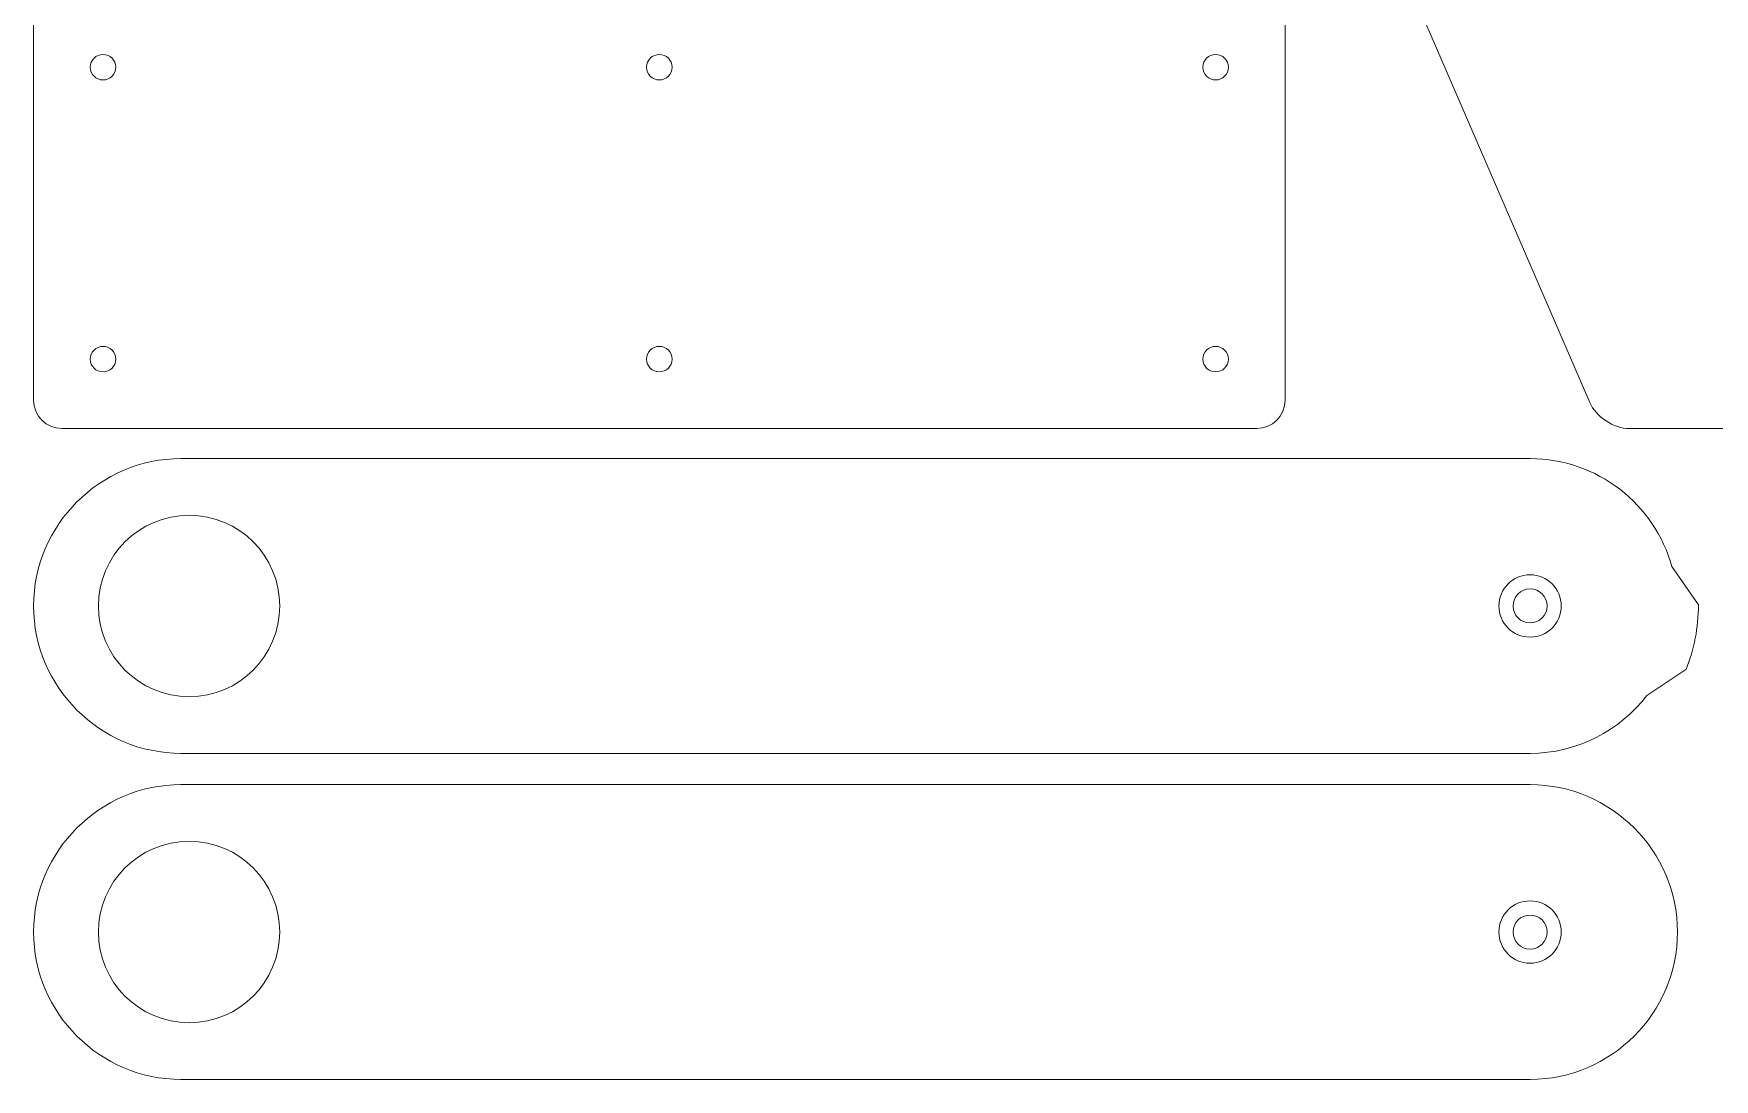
# Model space of a CAD drawing. Header units: inches. Extents: x -600 to 1443, y -822 to 226.
# Drawn here: x -544 to 297, y -818 to -295 of the extents above; entities that cross this region are included whole.
import ezdxf

# ---------------------------------------------------------------- set-up
doc = ezdxf.new("R2010")
doc.units = ezdxf.units.IN
doc.header["$MEASUREMENT"] = 0
doc.layers.add('Layer 1', color=7, linetype='Continuous')

msp = doc.modelspace()

# ---------------------------------------------------------------- linework, layer by layer
at = {"layer": 'Layer 1', "color": 18, "lineweight": 18, "true_color": 0x010101}
for points, knots in [([(76.2, -245.04), (76.2, -245.04), (-111.94, 190.06), (-111.94, 190.06), (-115.03, 197.21), (-123.94, 203.07), (-131.74, 203.07), (-131.74, 203.07), (-199.77, 203.07), (-199.77, 203.07), (-207.56, 203.07), (-213.94, 196.69), (-213.94, 188.9), (-213.94, 188.9), (-213.94, 188.89), (-213.94, 188.89), (-213.94, 188.89), (-213.94, 174.72), (-213.94, 174.72), (-213.94, 165.33), (-221.56, 157.71), (-230.95, 157.71), (-240.34, 157.71), (-247.96, 165.33), (-247.96, 174.72), (-247.96, 174.72), (-247.96, 188.89), (-247.96, 188.89), (-247.96, 188.89), (-247.96, 188.9), (-247.96, 188.9), (-247.96, 196.69), (-254.34, 203.07), (-262.13, 203.07), (-262.13, 203.07), (-330.16, 203.07), (-330.16, 203.07), (-337.96, 203.07), (-346.87, 197.22), (-349.97, 190.06), (-349.97, 190.06), (-538.37, -245.05), (-538.37, -245.05), (-541.46, -252.2), (-544, -264.43), (-544, -272.22), (-544, -272.22), (-544, -478.11), (-544, -478.11), (-544, -485.91), (-537.62, -492.29), (-529.82, -492.29), (-529.82, -492.29), (67.66, -492.29), (67.66, -492.29), (75.45, -492.29), (81.83, -485.91), (81.83, -478.11), (81.83, -478.11), (81.83, -272.22), (81.83, -272.22), (81.83, -264.43), (79.3, -252.2), (76.2, -245.04)], [0, 0, 0, 0, 1, 1, 1, 2, 2, 2, 3, 3, 3, 4, 4, 4, 5, 5, 5, 6, 6, 6, 7, 7, 7, 8, 8, 8, 9, 9, 9, 10, 10, 10, 11, 11, 11, 12, 12, 12, 13, 13, 13, 14, 14, 14, 15, 15, 15, 16, 16, 16, 17, 17, 17, 18, 18, 18, 19, 19, 19, 20, 20, 20, 21, 21, 21, 21]), ([(46.06, -44.18), (46.06, -44.18), (234.21, -479.28), (234.21, -479.28), (237.3, -486.43), (246.21, -492.29), (254.01, -492.29), (254.01, -492.29), (322.04, -492.29), (322.04, -492.29), (329.83, -492.29), (336.21, -485.91), (336.21, -478.11), (336.21, -478.11), (336.21, -478.11), (336.21, -478.11), (336.21, -478.11), (336.21, -463.94), (336.21, -463.94), (336.21, -454.55), (343.83, -446.93), (353.22, -446.93), (362.61, -446.93), (370.23, -454.55), (370.23, -463.94), (370.23, -463.94), (370.23, -478.11), (370.23, -478.11), (370.23, -478.11), (370.23, -478.11), (370.23, -478.11), (370.23, -485.91), (376.61, -492.29), (384.4, -492.29), (384.4, -492.29), (452.43, -492.29), (452.43, -492.29), (460.23, -492.29), (469.14, -486.43), (472.24, -479.28), (472.24, -479.28), (660.63, -44.17), (660.63, -44.17), (663.73, -37.02), (666.27, -24.79), (666.27, -17), (666.27, -17), (666.27, 188.9), (666.27, 188.9), (666.27, 196.69), (659.89, 203.07), (652.09, 203.07), (652.09, 203.07), (54.61, 203.07), (54.61, 203.07), (46.82, 203.07), (40.44, 196.69), (40.44, 188.9), (40.44, 188.9), (40.44, -17), (40.44, -17), (40.44, -24.79), (42.97, -37.02), (46.06, -44.18)], [0, 0, 0, 0, 1, 1, 1, 2, 2, 2, 3, 3, 3, 4, 4, 4, 5, 5, 5, 6, 6, 6, 7, 7, 7, 8, 8, 8, 9, 9, 9, 10, 10, 10, 11, 11, 11, 12, 12, 12, 13, 13, 13, 14, 14, 14, 15, 15, 15, 16, 16, 16, 17, 17, 17, 18, 18, 18, 19, 19, 19, 20, 20, 20, 21, 21, 21, 21]), ([(-544, -581.02), (-544, -621.55), (-510.83, -654.72), (-470.3, -654.72), (-470.3, -654.72), (204.35, -654.72), (204.35, -654.72), (228.1, -654.72), (249.3, -643.33), (262.8, -625.75), (262.8, -625.75), (262.8, -625.78), (262.8, -625.78), (262.8, -625.78), (282.32, -612.71), (282.32, -612.71), (282.32, -612.71), (282.34, -612.72), (282.34, -612.72), (286.39, -602.77), (288.59, -591.88), (288.52, -580.47), (288.52, -580.47), (275.33, -561.21), (275.33, -561.21), (275.33, -561.21), (275.32, -561.26), (275.32, -561.26), (266.62, -530.24), (238.04, -507.32), (204.35, -507.32), (204.35, -507.32), (-470.3, -507.32), (-470.3, -507.32), (-510.83, -507.32), (-544, -540.48), (-544, -581.02)], [0, 0, 0, 0, 1, 1, 1, 2, 2, 2, 3, 3, 3, 4, 4, 4, 5, 5, 5, 6, 6, 6, 7, 7, 7, 8, 8, 8, 9, 9, 9, 10, 10, 10, 11, 11, 11, 12, 12, 12, 12]), ([(-466.24, -535.66), (-441.19, -535.66), (-420.89, -555.97), (-420.89, -581.02), (-420.89, -606.07), (-441.19, -626.37), (-466.24, -626.37), (-491.29, -626.37), (-511.59, -606.07), (-511.59, -581.02), (-511.59, -555.97), (-491.29, -535.66), (-466.24, -535.66)], [0, 0, 0, 0, 1, 1, 1, 2, 2, 2, 3, 3, 3, 4, 4, 4, 4]), ([(204.35, -565.43), (212.96, -565.43), (219.94, -572.41), (219.94, -581.02), (219.94, -589.63), (212.96, -596.61), (204.35, -596.61), (195.74, -596.61), (188.76, -589.63), (188.76, -581.02), (188.76, -572.41), (195.74, -565.43), (204.35, -565.43)], [0, 0, 0, 0, 1, 1, 1, 2, 2, 2, 3, 3, 3, 4, 4, 4, 4]), ([(204.35, -572.51), (209.04, -572.51), (212.85, -576.32), (212.85, -581.02), (212.85, -585.71), (209.04, -589.52), (204.35, -589.52), (199.65, -589.52), (195.84, -585.71), (195.84, -581.02), (195.84, -576.32), (199.65, -572.51), (204.35, -572.51)], [0, 0, 0, 0, 1, 1, 1, 2, 2, 2, 3, 3, 3, 4, 4, 4, 4]), ([(204.35, -670.38), (244.88, -670.38), (278.05, -703.55), (278.05, -744.08), (278.05, -784.62), (244.88, -817.79), (204.35, -817.79), (204.35, -817.79), (-470.3, -817.79), (-470.3, -817.79), (-510.83, -817.79), (-544, -784.62), (-544, -744.08), (-544, -703.55), (-510.83, -670.38), (-470.3, -670.38), (-470.3, -670.38), (204.35, -670.38), (204.35, -670.38)], [0, 0, 0, 0, 1, 1, 1, 2, 2, 2, 3, 3, 3, 4, 4, 4, 5, 5, 5, 6, 6, 6, 6]), ([(-466.24, -698.73), (-441.19, -698.73), (-420.89, -719.04), (-420.89, -744.08), (-420.89, -769.13), (-441.19, -789.44), (-466.24, -789.44), (-491.29, -789.44), (-511.59, -769.13), (-511.59, -744.08), (-511.59, -719.04), (-491.29, -698.73), (-466.24, -698.73)], [0, 0, 0, 0, 1, 1, 1, 2, 2, 2, 3, 3, 3, 4, 4, 4, 4]), ([(204.35, -728.49), (212.96, -728.49), (219.94, -735.47), (219.94, -744.08), (219.94, -752.69), (212.96, -759.68), (204.35, -759.68), (195.74, -759.68), (188.76, -752.69), (188.76, -744.08), (188.76, -735.47), (195.74, -728.49), (204.35, -728.49)], [0, 0, 0, 0, 1, 1, 1, 2, 2, 2, 3, 3, 3, 4, 4, 4, 4]), ([(204.35, -735.58), (209.04, -735.58), (212.85, -739.39), (212.85, -744.08), (212.85, -748.78), (209.04, -752.59), (204.35, -752.59), (199.65, -752.59), (195.84, -748.78), (195.84, -744.08), (195.84, -739.39), (199.65, -735.58), (204.35, -735.58)], [0, 0, 0, 0, 1, 1, 1, 2, 2, 2, 3, 3, 3, 4, 4, 4, 4])]:
    msp.add_open_spline(points, degree=3, knots=knots, dxfattribs=at)
at = {"layer": 'Layer 1', "color": 250, "lineweight": 18, "true_color": 0x1d1c1a}
for points in [[(-502.9, -311.58), (-502.9, -315.1), (-505.75, -317.96), (-509.27, -317.96), (-512.8, -317.96), (-515.65, -315.1), (-515.65, -311.58), (-515.65, -308.05), (-512.8, -305.2), (-509.27, -305.2), (-505.75, -305.2), (-502.9, -308.05), (-502.9, -311.58)], [(-224.71, -311.58), (-224.71, -315.1), (-227.56, -317.96), (-231.08, -317.96), (-234.61, -317.96), (-237.46, -315.1), (-237.46, -311.58), (-237.46, -308.05), (-234.61, -305.2), (-231.08, -305.2), (-227.56, -305.2), (-224.71, -308.05), (-224.71, -311.58)], [(53.48, -311.58), (53.48, -315.1), (50.63, -317.96), (47.11, -317.96), (43.58, -317.96), (40.73, -315.1), (40.73, -311.58), (40.73, -308.05), (43.58, -305.2), (47.11, -305.2), (50.63, -305.2), (53.48, -308.05), (53.48, -311.58)], [(-502.9, -457.56), (-502.9, -461.08), (-505.75, -463.94), (-509.27, -463.94), (-512.8, -463.94), (-515.65, -461.08), (-515.65, -457.56), (-515.65, -454.04), (-512.8, -451.18), (-509.27, -451.18), (-505.75, -451.18), (-502.9, -454.04), (-502.9, -457.56)], [(-224.71, -457.56), (-224.71, -461.08), (-227.56, -463.94), (-231.08, -463.94), (-234.61, -463.94), (-237.46, -461.08), (-237.46, -457.56), (-237.46, -454.04), (-234.61, -451.18), (-231.08, -451.18), (-227.56, -451.18), (-224.71, -454.04), (-224.71, -457.56)], [(53.48, -457.56), (53.48, -461.08), (50.63, -463.94), (47.1, -463.94), (43.58, -463.94), (40.73, -461.08), (40.73, -457.56), (40.73, -454.04), (43.58, -451.18), (47.1, -451.18), (50.63, -451.18), (53.48, -454.04), (53.48, -457.56)]]:
    msp.add_open_spline(points, degree=3, knots=[0, 0, 0, 0, 1, 1, 1, 2, 2, 2, 3, 3, 3, 4, 4, 4, 4], dxfattribs=at)

doc.saveas('drawing.dxf')
